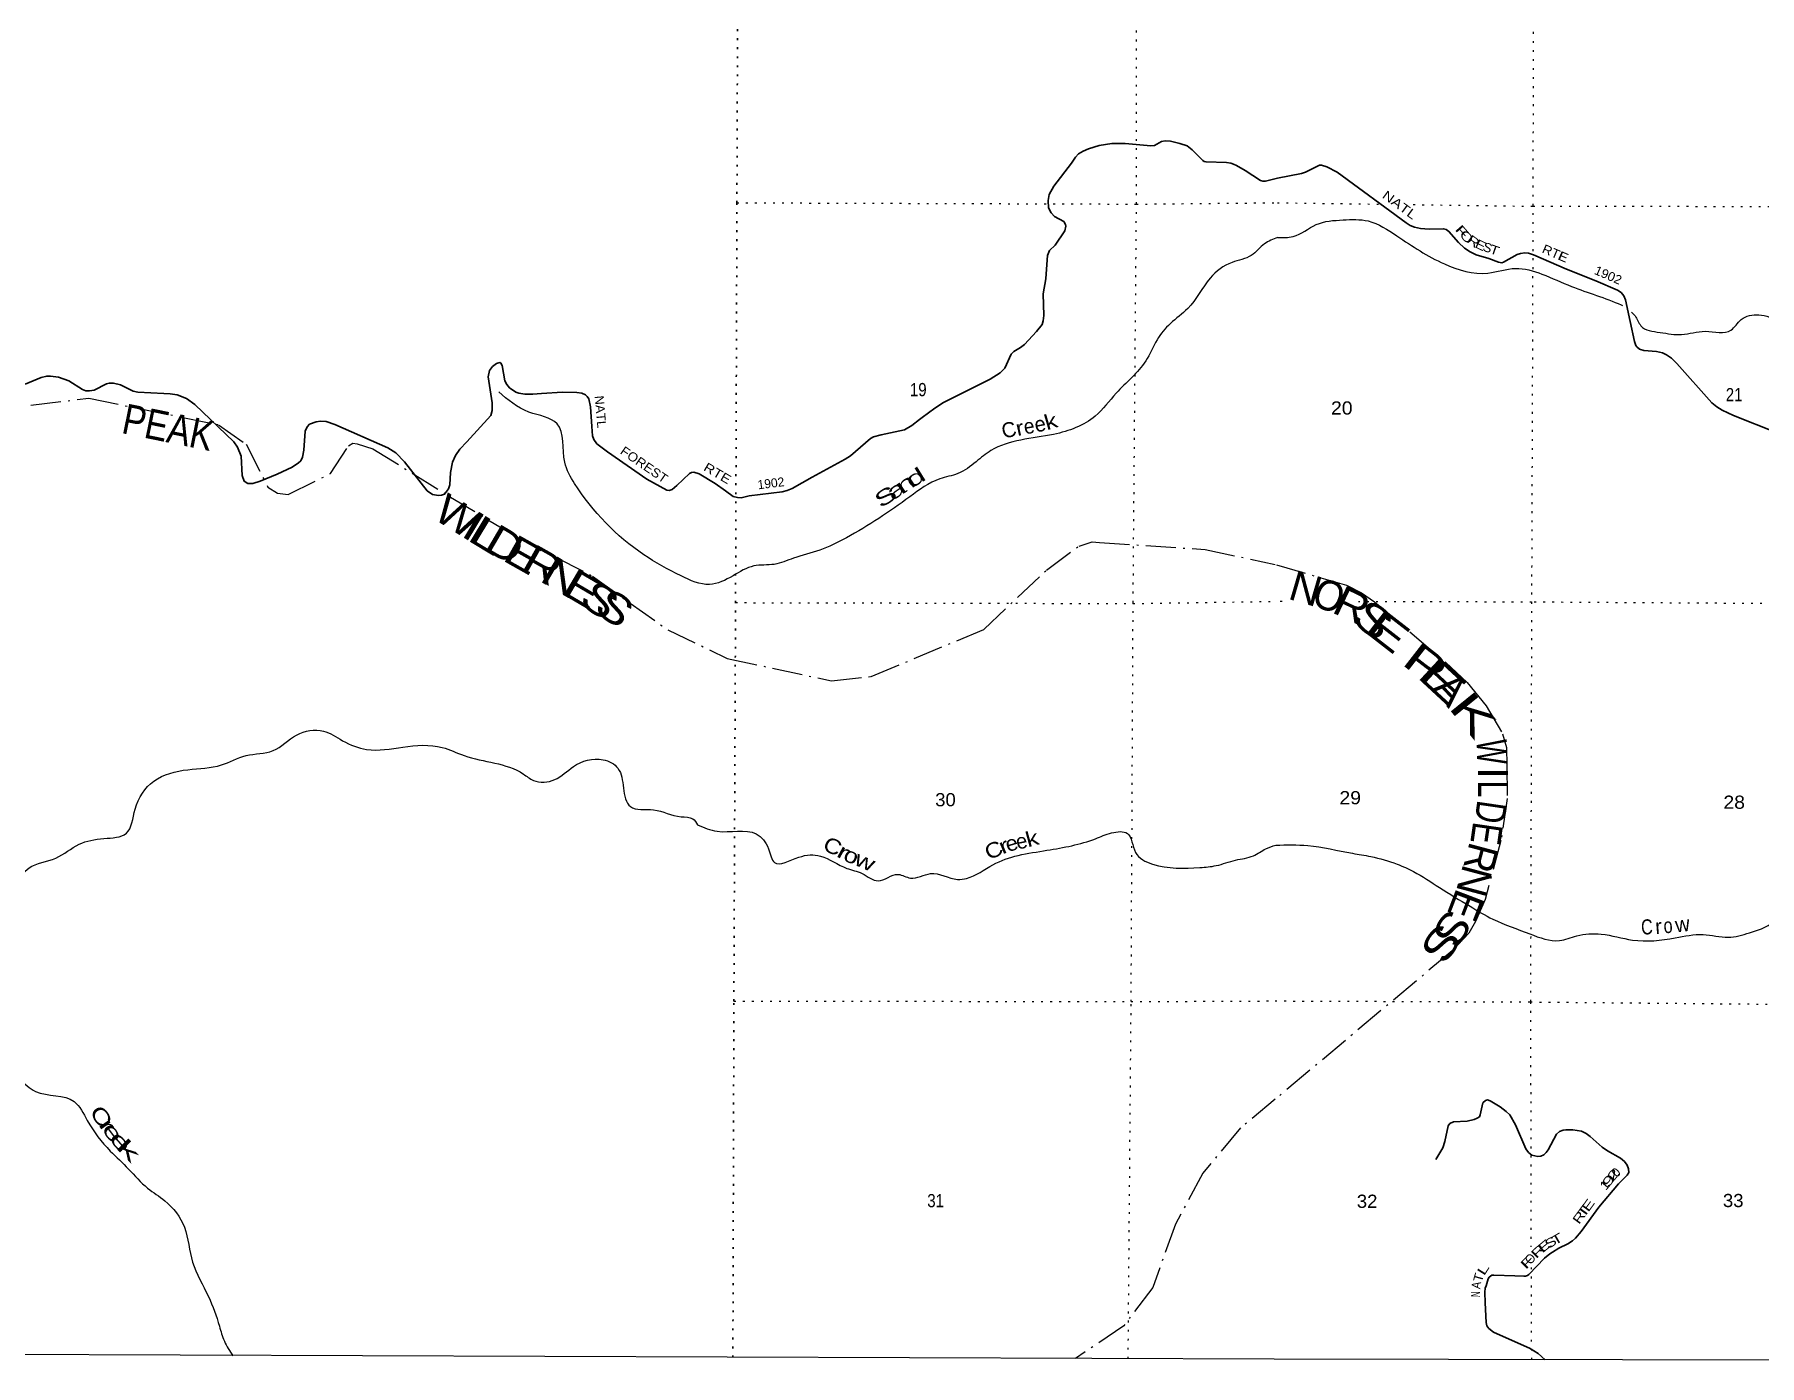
# Model space of a CAD drawing. Header units: feet. Extents: x -252966 to 4, y -183309 to 1368.
# Drawn here: x -79123 to -56218, y -183309 to -165638 of the extents above; entities that cross this region are included whole.
import ezdxf
from ezdxf.enums import TextEntityAlignment as Align

# ---------------------------------------------------------------- set-up
doc = ezdxf.new("R2010")
doc.units = ezdxf.units.FT
doc.header["$LTSCALE"] = 80
doc.linetypes.add('DOT_DASHED', pattern=[7.7, 5, -1.2, 0.3, -1.2])
doc.linetypes.add('DOTTED', pattern=[1.5, 0.3, -1.2])
for name, color, linetype, lineweight in [('29', 7, 'Continuous', 25), ('30', 7, 'Continuous', 35), ('39', 7, 'Continuous', 13), ('4', 7, 'Continuous', 13), ('41', 7, 'Continuous', 13), ('44', 7, 'DOT_DASHED', 13), ('6', 7, 'DOTTED', 25), ('7', 7, 'DOTTED', 13)]:
    doc.layers.add(name, color=color, linetype=linetype, lineweight=lineweight)

msp = doc.modelspace()

# ---------------------------------------------------------------- linework, layer by layer
at = {"layer": '29'}
for points in [[(-65353.16, -167345.56), (-65300.52, -167267.78), (-65258.58, -167222.82), (-65199.82, -167184.54), (-65125.39, -167153.87), (-64986.93, -167111.46), (-64818.91, -167083.77), (-64640.05, -167083), (-64301.83, -167114.54), (-64249.73, -167110.06), (-64157.79, -167057.48), (-64108.79, -167048.44), (-64039.57, -167053.1), (-63912.86, -167084.52), (-63816.28, -167114.44), (-63751.51, -167168.31), (-63610.82, -167309.97), (-63591.36, -167323.43), (-63566.72, -167329.11), (-63296.6, -167337.26), (-63238.35, -167346.64), (-63203.74, -167359), (-63163.92, -167377.31), (-63049.33, -167441.97), (-62842.5, -167575.29), (-62813.83, -167585.61), (-62795.48, -167586.76), (-62778.28, -167584.46), (-62618.98, -167546.49)], [(-65693.43, -168879.49), (-65693.31, -168878.79), (-65669.92, -168570.57), (-65646.4, -168507.64), (-65570.27, -168433.4), (-65441.98, -168242.44), (-65429.68, -168181.25), (-65434.05, -168159.34), (-65456.69, -168122.11), (-65578.54, -168054.19), (-65623.71, -168006.21), (-65657.35, -167940.28), (-65663.96, -167839.55), (-65648.59, -167760.65), (-65587.77, -167650.05), (-65353.16, -167345.56)], [(-62618.98, -167546.49), (-62300.41, -167483.96), (-62244.44, -167465.86), (-62095.56, -167388.63), (-62060.62, -167371.04), (-62034.17, -167372.8), (-61963.64, -167393.98), (-61825.05, -167466.2), (-60907.5, -168140.29), (-60854.61, -168172.05), (-60797.37, -168194.52), (-60717.08, -168214.39), (-60604.88, -168223.62), (-60412.05, -168216.16), (-60380.15, -168226.87), (-60341.52, -168251.45), (-60214.48, -168397.94), (-60137, -168473.75), (-60058.6, -168522.91), (-59978.31, -168561.97), (-59812.23, -168610.35), (-59682.1, -168660.77), (-59639.78, -168667.83), (-59615.84, -168661.49), (-59436.72, -168558.4), (-59389.41, -168544.32), (-59332.99, -168537.27), (-59283.62, -168540.8), (-59220.02, -168563.61), (-58781.53, -168752.21), (-58393.03, -168906.5), (-58104.72, -169032.21), (-58056.45, -169063.06), (-58035.29, -169084.23), (-58017.66, -169108.93), (-57997.01, -169158.92), (-57936.29, -169447.49), (-57879.46, -169714.02), (-57858.97, -169768.79), (-57844.87, -169786.43), (-57813.13, -169814.66), (-57751.65, -169834.83), (-57587.17, -169847.76), (-57504.58, -169865.83), (-57452.96, -169892.55), (-57388.21, -169936.41), (-57317.08, -170005.4), (-56852.2, -170525.69), (-56786.28, -170582.82), (-56714.67, -170624.49), (-56564.11, -170694.15), (-55982.96, -170926.19)], [(-67337.58, -170723.79), (-67170.04, -170597.46), (-67051.44, -170523.21), (-66431.07, -170215.16), (-66300.95, -170130.86), (-66239.14, -170066.92), (-66155, -169883.52), (-66117.07, -169846.08), (-66029.81, -169792.68), (-65976.96, -169754.08), (-65817.15, -169580.56), (-65744.91, -169486.83), (-65727.4, -169438.64), (-65718.67, -169367.26), (-65727.57, -169080.74), (-65693.43, -168879.49)], [(-79246.86, -170278.82), (-79035.19, -170189.99), (-78960.76, -170172.47), (-78911.16, -170174.13), (-78803.14, -170185.61), (-78667.44, -170236.74), (-78485.72, -170349.91), (-78441.93, -170367.43), (-78394.44, -170369.76), (-78332.48, -170358.67), (-78165.04, -170275.99), (-78131.07, -170266.66), (-78074.16, -170266.66), (-77978.87, -170287.94), (-77811.46, -170371.81), (-77749.56, -170386.45), (-77404.72, -170402.88)], [(-77404.72, -170402.88), (-77321.09, -170406.86), (-77229.07, -170419.88), (-77102.18, -170472.58), (-76994.08, -170548.5), (-76476.65, -171046.59), (-76425.73, -171114.42), (-76380.55, -171235.86), (-76363.33, -171494.43), (-76338.16, -171570.06), (-76290.35, -171599.34), (-76224.33, -171600.73), (-76128.01, -171570.06), (-75902.34, -171473.16), (-75703.31, -171381.67), (-75616.27, -171325.9), (-75587.29, -171296.24), (-75565.39, -171248.05), (-75548.34, -171158.35), (-75530.37, -170901.94), (-75502.87, -170846.35), (-75469.07, -170809.93), (-75381.94, -170779.5), (-75324.59, -170770.5), (-75250.16, -170774.88), (-75133.93, -170816.12), (-74430.12, -171123.85), (-74326.34, -171191.09), (-74209.79, -171310.41), (-73909.49, -171696.09), (-73835.97, -171743.12), (-73757.91, -171757.74), (-73717.76, -171751.88), (-73678.35, -171738.74), (-73626.75, -171670.97), (-73608.3, -171616.07), (-73600.36, -171454.92), (-73571.09, -171315.95), (-73531.77, -171227.29), (-73474.76, -171145.09), (-73382.82, -171044.32), (-73065.23, -170697.32), (-73043.51, -170630.31), (-73047.38, -170529.26), (-73097.7, -170184.22), (-73082.91, -170100.19), (-73042.12, -170046.59), (-72988.77, -170005.99), (-72945.38, -169993.51), (-72929.67, -169999.42), (-72912.16, -170030.09), (-72877.89, -170234.57), (-72853.05, -170286.38), (-72815.83, -170328.01), (-72733.28, -170384.29), (-72693.24, -170398.11), (-72610.06, -170411.25), (-72507.2, -170410.66), (-72391.1, -170403.07)], [(-72391.1, -170403.07), (-72110.26, -170384.72), (-71922.67, -170389.34), (-71856.99, -170398.11), (-71808.19, -170423.9), (-71782.56, -170441.92), (-71760.67, -170472.59), (-71737.78, -170580.87), (-71722.59, -170841.41), (-71712.51, -170967.66), (-71694.99, -171015.85), (-71654.97, -171070.45), (-71515.93, -171180.05), (-70992.99, -171539.99), (-70726.17, -171688.97), (-70694.56, -171692.74), (-70655.15, -171679.6), (-70593.27, -171626.25), (-70427.27, -171467.73), (-70396.84, -171451.78), (-70366.19, -171447.4), (-70299.1, -171471.06), (-70084.12, -171597.47), (-69949.12, -171695.56)], [(-69949.12, -171695.56), (-69843.62, -171772.21), (-69786.07, -171786.94), (-69740.09, -171789.13), (-69631.17, -171762.39), (-69195.87, -171708.81), (-69129.33, -171690.56), (-69063.65, -171664.27), (-68795.09, -171514.66), (-68357.77, -171274.83), (-68288.7, -171230.53), (-68022.22, -170999.88), (-67984.4, -170978.62), (-67881.48, -170953.27), (-67570.22, -170884.38), (-67472.14, -170829.66), (-67372.42, -170748.22), (-67337.58, -170723.79)], [(-60515.73, -180572.17), (-60424.16, -180417.96), (-60396.1, -180332.64), (-60353.63, -180128.6), (-60328.67, -180096.82), (-60283.11, -180075.67), (-60099.75, -180064.07), (-60004.52, -180043.91), (-59967.12, -180026.78), (-59937.52, -180005.1), (-59926.94, -179980.4), (-59891.68, -179821.61), (-59855.54, -179791.21), (-59828.2, -179782.79), (-59792.94, -179793.38), (-59663.34, -179876.35), (-59581.35, -179934.53), (-59531.98, -179980.4), (-59457.87, -180113.69), (-59319.03, -180430.72), (-59285.14, -180481.47), (-59239.29, -180516.76), (-59163.03, -180531.67), (-59122.92, -180527.35), (-59080.61, -180509.7), (-59048.87, -180481.47), (-59024.12, -180444.38), (-58912.69, -180236.83), (-58872.55, -180202.71), (-58826.7, -180185.06), (-58787.91, -180178), (-58695.68, -180179.99), (-58583.38, -180199.18), (-58519.91, -180227.41), (-58467.38, -180269.34), (-58308.32, -180410.9), (-58237.6, -180460.77), (-58061.51, -180557.83), (-58012.11, -180601.45), (-57976.84, -180647.32), (-57955.69, -180696.72), (-57954.12, -180746.59), (-57973.32, -180781.41), (-58091.34, -180895.94), (-58351.79, -181206.74), (-58586.22, -181529.7), (-58662.72, -181615.94), (-58702.41, -181652.2), (-58761.46, -181693.57), (-58880.49, -181751.01), (-58966.89, -181803.94), (-59001.26, -181827.66), (-59071.64, -181883.28), (-59281.45, -182100.29), (-59297.47, -182113.49), (-59323.06, -182121.52), (-59346.84, -182124.07), (-59468.15, -182117.26), (-59745.02, -182107.71), (-59772.68, -182110.94), (-59791.17, -182120.54), (-59806.18, -182135.64), (-59822.91, -182159.36), (-59848.09, -182249.25), (-59859.07, -182282.08), (-59865.22, -182335.8), (-59861.3, -182477.36), (-59847.59, -182738.07), (-59836.77, -182781.75), (-59812.33, -182815.7), (-59748.9, -182864.31), (-59500.65, -182975.78), (-59270.4, -183077.15), (-59156.42, -183150.92), (-59064.83, -183232)]]:
    msp.add_lwpolyline(points, dxfattribs=at)
at = {"layer": '39'}
for points in [[(-93948.39, -171733.63), (-93870.02, -171633.93), (-93900, -171420.66), (-93819.45, -171189.38), (-93730.93, -171056.67), (-93722.71, -170825.33), (-93461.1, -170320.58), (-93360.11, -169642.71), (-93307.32, -168928.59), (-93216.63, -168588.68), (-93011.44, -168291.09), (-92786.22, -168078.02), (-92526.91, -167959.52), (-92317.78, -167774.6), (-92082.56, -167631.94), (-91897.44, -167300.14), (-91760.56, -166990.44), (-91527.26, -166721.04), (-91346.25, -166517.99), (-91120.98, -166246.58), (-90508.01, -166138.4), (-90070.03, -166251.38), (-89901.35, -166402.38), (-89780.8, -166420.58), (-89587.86, -166380.49), (-89521.59, -166436.86), (-89481.46, -166509.31), (-89188.11, -166557.81), (-88850.6, -166656.64), (-88691.95, -166787.51), (-88525.15, -166773.56), (-88205.55, -166651.08), (-87954.28, -166530.56), (-87789.49, -166516.6), (-87680.97, -166498.57), (-87602.51, -166387.99), (-87361.26, -166229.24), (-87204.33, -165979.9), (-87033.47, -165913.64), (-86860.58, -165813.19), (-86763.9, -165513.51), (-86572.89, -165372.83), (-86172.85, -165169.95), (-85979.86, -165055.42), (-85656.25, -164943), (-85440.91, -164520.7), (-85328.15, -164210.98), (-85241.7, -164158.74), (-85094.97, -164108.56), (-84777.35, -163945.84), (-84391.37, -163734.9), (-83957.13, -163481.74), (-83671.74, -163421.6), (-83265.8, -163381.67), (-82914.11, -163335.66), (-82692.91, -163128.62), (-82439.67, -163060.41), (-81896.87, -162746.98), (-81438.61, -162618.57), (-81054.79, -162596.72), (-80954.26, -162518.34), (-80783.41, -162464.15), (-80484.04, -162512.65), (-79756.66, -162575.56), (-79232.13, -162503.52), (-78890.34, -162258.35), (-78745.29, -161777.65), (-78584.18, -161313.07), (-78437.37, -161158.27), (-78194.14, -161051.83), (-77874.51, -160891.13), (-77723.67, -160720.25), (-77476.25, -160382.46), (-77253.02, -160141.22), (-76949.32, -159789.4), (-76698.09, -159737.28), (-76209.78, -159717.52), (-75586.78, -159635.5), (-75040.15, -159565.5), (-74447.39, -159602.14), (-73965.04, -159497.89), (-73657.54, -159427.71), (-73221.57, -159546.72), (-72998.54, -159569.02), (-72701.23, -159691.95), (-72301.49, -159877.32), (-72297.61, -160064.42), (-72177.13, -160173.14), (-71666.84, -160332.44), (-71287.36, -160737.08), (-70801.49, -161280.6)], [(-57919.64, -169324.82), (-57870, -169373.52), (-57793.76, -169504.31), (-57538.71, -169593), (-57251.48, -169621.37), (-56938.08, -169577.36), (-56596.58, -169563.53), (-56461.89, -169422.84), (-56226.82, -169358.65), (-55951.69, -169455.4), (-55684.64, -169618.52), (-55194.5, -169608.83), (-54395.08, -169699.93), (-54103.89, -169818.82), (-53874.87, -169790.83), (-53579.44, -169589.92), (-53307.99, -169226.07), (-53201.44, -169109.49), (-52952.31, -169043.3), (-52781.49, -168944.88), (-52437.96, -168904.91), (-52086.44, -168921.26), (-51761.13, -169064.31), (-51429.65, -169028.35), (-51182.32, -168670.52), (-50939.18, -168572.14), (-50726.35, -168707.06), (-50459.17, -168685.13), (-50304.5, -168689.27), (-50037.3, -168637.18), (-49721.74, -168396.05), (-49456.3, -167993.99), (-49134.78, -167835.33), (-48791.16, -167666.64), (-48658.53, -167600.36), (-48620.33, -167550.11), (-48417.43, -167530.15), (-48188.42, -167516.24), (-47991.5, -167425.87), (-47927.21, -167415.87), (-47851.2, -167426.76)], [(-62619.97, -168332.14), (-62411.05, -168320.23), (-62103.59, -168161.56), (-61748, -168099.48), (-61414.55, -168113.8), (-61033.03, -168311.2), (-60402.55, -168683.76), (-59824.11, -168804.87), (-59458.47, -168742.79), (-59107, -168819.49), (-58713.4, -168982.7), (-58054.7, -169228.57), (-58036.6, -169236.77)], [(-62619.97, -168332.14), (-62789.16, -168416.04), (-62966.11, -168570.81), (-63221.38, -168663.16), (-63510.9, -168872.17), (-63810.62, -169276.3), (-64039.85, -169475.29), (-64216.85, -169690.41), (-64367.77, -169971.94), (-64759.95, -170400.15), (-65037.49, -170703.71), (-65590.27, -170946.72), (-66422.36, -171161.36), (-66619.4, -171310.08), (-66862.66, -171466.81), (-67101.84, -171537.04), (-67499.9, -171776.14), (-68342.28, -172318.68), (-68696.07, -172483.38), (-69045.8, -172589.75), (-69299.06, -172672.04), (-69572.36, -172693.97), (-69847.76, -172824.52), (-70159.31, -172938.96), (-70537, -172826.03), (-71033.13, -172544.02), (-71950.73, -171599.85), (-72081.13, -171316.1), (-72183.23, -170805.05), (-72556.87, -170649.87), (-72958.56, -170384.02)], [(-90151.42, -183130.15), (-90044.75, -183020.82), (-89950.05, -182830.01), (-89883.65, -182705.33), (-89753.07, -182751.7), (-89518.05, -182868.55), (-89443.64, -182796.18), (-89475.63, -182576.88), (-89405.24, -182502.5), (-89214.3, -182450.34), (-89045.29, -182174.86), (-88681.4, -181933.72), (-88353.85, -181927.93), (-88108.67, -181899.95), (-87873.54, -181865.92), (-87742.94, -181894.18), (-87568.15, -181932.53), (-87389.27, -181878.35), (-87218.33, -181709.49), (-87153.92, -181566.71), (-86993.09, -181470.26), (-86936.71, -181325.46), (-86693.36, -181056.07), (-86472.25, -180961.69), (-86397.77, -180794.77), (-86236.96, -180724.48), (-86122.33, -180599.84), (-86073.87, -180300.13), (-85846.66, -180113.2), (-85545.02, -179819.72), (-85118.92, -179701.34), (-84783.41, -179792.12), (-84365.37, -179699.89), (-84009.53, -179484.9), (-83559.25, -179280.03), (-83360.23, -179167.53), (-83199.48, -179175.69), (-83064.82, -179139.58), (-82974.25, -178950.55), (-82801.35, -178850.09), (-82592.32, -178785.87), (-82278.73, -178639.24), (-82111.85, -178512.63), (-82111.76, -178397.96), (-82093.57, -178263.19), (-81974.94, -178158.67), (-81635.19, -177971.83), (-81283.45, -177851.39), (-81054.32, -177787.18), (-80923.65, -177714.86), (-80734.71, -177658.67), (-80616.08, -177556.16), (-80547.65, -177421.43), (-80434.98, -177232.41), (-80350.58, -177236.49), (-80177.7, -177148.11), (-79978.7, -177067.78), (-79807.93, -177114.18), (-79564.75, -177060.04), (-79518.45, -176959.49), (-79403.86, -176885.14), (-79194.73, -176702.23), (-78840.97, -176571.73), (-78531.37, -176388.9), (-78201.76, -176312.69), (-77902.3, -176242.51), (-77785.5, -175922.73), (-77538.05, -175550.74), (-77085.81, -175398.19), (-76641.67, -175336.15), (-76314.03, -175211.67), (-75954.29, -175145.55), (-75642.66, -174938.57), (-75286.95, -174886.53), (-75031.84, -175013.46), (-74712.42, -175130.37), (-74230.13, -175098.54), (-73707.67, -175102.95), (-73418.39, -175211.8), (-72630.86, -175455.8), (-72498.3, -175540.39), (-72214.96, -175530.54), (-71967.67, -175357.72), (-71573.74, -175265.47), (-71374.89, -175380.28), (-71302.75, -175641.86), (-71210.5, -175887.36), (-70903.09, -175931.84), (-70537.43, -176022.64), (-70380.72, -176050.92), (-70318.48, -176129.42)], [(-70318.48, -176129.42), (-70057.32, -176216.12), (-69538.9, -176250.7), (-69376.29, -176447.97), (-69296.05, -176631.1), (-68974.48, -176560.92), (-68687.11, -176545.04), (-68337.59, -176708.25), (-68134.69, -176776.8), (-67921.76, -176873.52), (-67654.43, -176789.22), (-67491.7, -176837.62), (-67224.4, -176777.47), (-66866.77, -176854.18), (-66746.19, -176842.2), (-66396.41, -176659.39), (-66060.73, -176536.93), (-65678.88, -176468.81), (-65033.73, -176314.39), (-64820.66, -176238.1), (-64611.68, -176244.29), (-64503.37, -176495.83), (-64278.42, -176650.9), (-63647.49, -176697.64), (-63430.44, -176671.64), (-63175.19, -176599.41), (-62938.03, -176541.25), (-62773.18, -176448.83), (-62641.9, -176399.54)], [(-62641.9, -176399.54), (-62216.04, -176405.89), (-61623.53, -176508.91), (-61378.49, -176551.33), (-61031.05, -176652.15), (-60810.16, -176750.87), (-60468.82, -176962.32), (-60061.22, -177212.02), (-59758.03, -177383.21), (-59266.02, -177578.68), (-58872.37, -177667.47), (-58645.33, -177605.29), (-58319.89, -177581.39), (-57904.14, -177660.14), (-57335.64, -177632.41), (-56965.99, -177586.42), (-56632.56, -177622.88), (-56351.29, -177564.76), (-56138.31, -177486.47), (-55877.03, -177295.59), (-55585.57, -177036.35), (-55388.6, -176879.61), (-55169.66, -176897.88), (-54878.38, -176890.05), (-54607.25, -176958.64), (-54320.01, -176974.94), (-54127.24, -177077.66), (-53996.74, -177172.29), (-53663.32, -177228.86), (-53384.13, -177259.23), (-53044.69, -177315.8), (-52801.63, -177326.04), (-52588.76, -177394.59), (-52416.15, -177601.88), (-52321.8, -177684.41), (-52177.16, -177666.42)], [(-80650.12, -177601.73), (-80560.08, -177904.23), (-80210.82, -178421.5), (-79986.02, -178751.58), (-79765.22, -179067.59), (-79526.2, -179216.63), (-79429.84, -179337.4), (-79315.43, -179500.44), (-79108.58, -179669.58), (-78596.27, -179804.74), (-78421.64, -180056.33), (-78116.51, -180460.91), (-77873.54, -180700.49), (-77620.54, -180954.15), (-77391.59, -181121.29), (-77132.64, -181473.53), (-77022.47, -181936.31), (-76813.83, -182391.11), (-76667.45, -182787.53), (-76601.28, -182984.72), (-76488.73, -183180.11)]]:
    msp.add_spline(points, degree=3, dxfattribs=at)
at = {"layer": '4'}
msp.add_lwpolyline([(0, -183308.59), (-31331.08, -183287.04), (-62662.1, -183222.4), (-93993.01, -183114.65), (-125323.73, -182963.82), (-156654.22, -182769.88), (-187984.41, -182532.85), (-219314.25, -182252.72), (-250643.67, -181929.5), (-248626.54, 1367.99)], dxfattribs=at)
at = {"layer": '44'}
for points in [[(-79169.81, -170558.76), (-78403.15, -170466.83), (-76677.18, -170818.75), (-76314.1, -171078.33), (-76024.2, -171647.62), (-75896.6, -171729), (-75753.62, -171743.94), (-75193.69, -171467.8), (-74955.16, -171099.52), (-74896.16, -171061.6), (-74836.02, -171072.54), (-74629.32, -171137.25), (-73619.92, -171765.29), (-72741.39, -172297.02), (-71714.69, -172828.79), (-70714.08, -173540.53), (-69923.87, -173921.58), (-68540.62, -174219.02), (-68011.18, -174160.52), (-66518.48, -173537.16), (-65685.6, -172750.44), (-65252.48, -172429.23), (-65077.54, -172374.52), (-64981.37, -172382.24), (-63580.38, -172474.6), (-62647.78, -172672.37)], [(-62633.09, -172676.67), (-61703.9, -172948.58), (-61504.47, -173052.36), (-61328.8, -173169.55), (-60382.77, -173974.3), (-60099.17, -174240.95), (-59848.23, -174550.65), (-59628.64, -174920.39), (-59575.69, -175101.91), (-59571.02, -175343.14), (-59570.22, -175780.25), (-59651.12, -176339.3), (-59859.97, -177120.52), (-59989.79, -177414.92), (-60078.65, -177569.1), (-60300.37, -177804.12), (-62647.02, -179774.53)], [(-62647.02, -179774.53), (-63108.85, -180154.58), (-63610.78, -180757.21), (-63973.28, -181431.02), (-64272.93, -182272.26), (-64660.19, -182782.82), (-65301.97, -183214.98)]]:
    msp.add_lwpolyline(points, dxfattribs=at)
at = {"layer": '6'}
msp.add_lwpolyline([(-69849.21, -183201.48), (-69835.99, -178469.4), (-69813.87, -173180.62), (-69795.75, -167871.72), (-69777.69, -162637.25), (-69775.62, -162182.58)], dxfattribs=at)
at = {"layer": '7'}
for p, q in [((-62619.88, -167871.38), (-61188.95, -167891.18)), ((-62556.91, -173163.55), (-62634.43, -173163.21)), ((-59251.52, -182007.69), (-59246.93, -183231.52))]:
    msp.add_line(p, q, dxfattribs=at)
for points in [[(-64600.79, -183216.97), (-64561.14, -178477.33), (-64535, -173178.49), (-64490.77, -167889.73), (-64488.78, -162635.13), (-64478.72, -157352.37), (-64471.81, -154411.35)], [(-59217.35, -162464.91), (-59218.99, -162604.42), (-59226.85, -167888.15), (-59244.74, -173173.9), (-59258.64, -178481.77), (-59252.54, -181733.72)], [(-69795.75, -167871.72), (-64490.77, -167889.73), (-62619.88, -167871.38)], [(-60814.89, -167896.35), (-59226.87, -167918.32), (-53909.67, -167920.27), (-48604.55, -167956.41), (-43279.34, -167982.5), (-37986.24, -167976.38), (-32821.72, -167992.3), (-31310.05, -168001.64)], [(-69813.87, -173180.62), (-64537.02, -173192.57), (-62634.43, -173163.21)], [(-46014.99, -173255.79), (-48600.35, -173238.14), (-53905.47, -173208.04), (-59244.74, -173173.9), (-61543.54, -173167.98)], [(-69835.99, -178469.4), (-64563.15, -178477.33), (-62649.03, -178468.49)], [(-62649.03, -178468.49), (-59258.64, -178481.77), (-53921.39, -178532), (-48602.2, -178548.03), (-43309.13, -178580.13), (-38016.06, -178614.24), (-32879.64, -178599.97), (-32712.38, -178600.52)]]:
    msp.add_lwpolyline(points, dxfattribs=at)

# ---------------------------------------------------------------- texts
at = {"layer": '30', "width": 1.25}
msp.add_text('NATL', height=120, rotation=323.697, dxfattribs=at).set_placement((-61237.48, -167797.34))
at = {"layer": '30'}
for s, rotation, width, p in [('F', 310.933, 1.8, (-60212.23, -168293.69)), ('O', 310.933, 1.45, (-60151.96, -168364.04)), ('R', 323.911, 1.4, (-60051.04, -168432.97)), ('E', 334.058, 1.25, (-59947.4, -168488.19)), ('S', 340.259, 1.1, (-59848.91, -168522.72)), ('T', 340.759, 1.25, (-59755.45, -168556.56)), ('RTE', 336.727, 1.1, (-58953.81, -168598.89)), ('E', 336.727, 1.2, (-58847.4, -168643.92)), ('1902', 336.442, 1.05, (-58250.96, -168887.64)), ('NATL', 274.936, 1.05, (-71666.22, -170651.72)), ('FOREST', 325.46, 1.1, (-71061.6, -171398.17)), ('RTE', 329.544, 1.2, (-70083.45, -171514.89)), ('2', 50.037, 1.85, (-58115.45, -180818.02)), ('1', 50.037, 1.1, (-58226.2, -180953.31)), ('9', 50.037, 1.9, (-58179.69, -180895.71)), ('T', 54.025, 1.7, (-58506.93, -181298.02)), ('E', 54.025, 1.5, (-58444.2, -181214.88)), ('R', 54.025, 1.4, (-58566.41, -181377.99)), ('E', 39.291, 1.6, (-59035.76, -181768.57)), ('S', 32.291, 1.4, (-58959.71, -181725.68)), ('T', 29.941, 1.55, (-58876.06, -181680.78)), ('F', 45.966, 1.9, (-59258.04, -181975.37)), ('R', 43.966, 1.65, (-59114.62, -181833.69)), ('T', 74.351, 1.15, (-59891.39, -182157.84)), ('L', 57.73, 1.6, (-59837.01, -182064.78)), ('A', 82.586, 0.9, (-59918.88, -182250.42)), ('N', 88.586, 0.65, (-59929.79, -182363.9))]:
    msp.add_text(s, height=120, rotation=rotation, dxfattribs=dict(at, width=width)).set_placement(p, align=Align.CENTER)
for s, rotation, p in [('1902', 7.017, (-69336.75, -171654.95)), ('0', 44.14, (-58080.88, -180788.25)), ('O', 45.966, (-59219.4, -181933.1))]:
    msp.add_text(s, height=120, rotation=rotation, dxfattribs=at).set_placement(p, align=Align.CENTER)
at = {"layer": '41'}
for s, rotation, p in [('C', 13.279, (-66161.65, -170982.41)), ('e', 11.128, (-65752.2, -170907.01)), ('e', 12.38, (-65995.64, -176443.77)), ('r', 4.34, (-57551.9, -177578.82)), ('w', 7.203, (-57229.37, -177548.42))]:
    msp.add_text(s, height=200, rotation=rotation, dxfattribs=at).set_placement(p, align=Align.CENTER)
for s, rotation, width, p in [('r', 12.199, 1.15, (-66020.34, -170958.75)), ('e', 9.199, 0.95, (-65901.07, -170935.37)), ('k', 16.345, 1.25, (-65600.75, -170869.51)), ('n', 32.994, 1.7, (-67505.13, -171684.16)), ('d', 31.639, 1.7, (-67374.38, -171604.83)), ('S', 32.994, 1.6, (-67768.64, -171855.24)), ('a', 32.994, 1.65, (-67629.94, -171765.19)), ('C', 336.155, 1.2, (-68564.32, -176505.5)), ('C', 25.274, 1.2, (-66344.5, -176554.86)), ('r', 22.331, 1.4, (-66215.32, -176501.42)), ('e', 16.737, 1.1, (-66120.77, -176470.69)), ('k', 15.38, 1.25, (-65850.45, -176408.39)), ('r', 331.287, 1.6, (-68426.51, -176576.64)), ('o', 337.056, 1.25, (-68313.37, -176631.64)), ('w', 336.373, 1.35, (-68133.72, -176706.15)), ('C', 2.638, 0.8, (-57708.45, -177585.34)), ('o', 4.34, 0.8, (-57425.48, -177566.94)), ('C', 305.194, 1.45, (-78320.84, -180058.2)), ('r', 305.194, 1.85, (-78233.7, -180177.16)), ('e', 306.728, 1.7, (-78162.74, -180273.64)), ('e', 310.986, 1.85, (-78054.11, -180402.62)), ('k', 315.089, 2.3, (-77946.38, -180521.98))]:
    msp.add_text(s, height=200, rotation=rotation, dxfattribs=dict(at, width=width)).set_placement(p, align=Align.CENTER)
at = {"layer": '44', "width": 0.85}
msp.add_text('PEAK', height=400, rotation=348.476, dxfattribs=at).set_placement((-77981.35, -170926.74))
at = {"layer": '44'}
for s, rotation, width, p in [('W', 328.11, 1.1, (-73612.97, -172200.18)), ('I', 328.816, 1.3, (-73394.52, -172336.39)), ('L', 328.816, 1.55, (-73202.39, -172456.27)), ('D', 329.619, 1.2, (-72972.3, -172583.6)), ('E', 330.619, 1.25, (-72731.16, -172720.08)), ('R', 330.619, 1.25, (-72476.29, -172856.12)), ('N', 329.576, 1.35, (-72210.56, -173015.63)), ('E', 329.576, 1.3, (-71944.48, -173168.67)), ('S', 324.576, 1.25, (-71728.63, -173308.18)), ('N', 343.689, 1.05, (-62299.06, -173183.51)), ('O', 339.689, 0.95, (-62002.11, -173274.28)), ('S', 324.576, 1.25, (-71532.05, -173414.86)), ('R', 334.689, 1.15, (-61712.6, -173397.61)), ('S', 322.174, 1.35, (-61468.53, -173565.87)), ('E', 322.174, 1.5, (-61272.78, -173719.71)), ('P', 322.174, 1.5, (-60773.57, -174152.61)), ('E', 317.174, 1.7, (-60563.24, -174362.78)), ('K', 308.886, 1.65, (-60176.67, -174796.17)), ('W', 271.109, 0.65, (-59970.11, -175163.66)), ('L', 270.105, 0.75, (-59956.94, -175655.06)), ('D', 261.766, 0.75, (-59982.43, -175935)), ('E', 261.766, 0.8, (-60037.85, -176219.22)), ('R', 255.033, 0.95, (-60108.98, -176518.53)), ('E', 249.033, 1.05, (-60302.48, -177130.64)), ('S', 236.204, 1.2, (-60462.02, -177396.32)), ('S', 233.204, 1.3, (-60602.23, -177587.09))]:
    msp.add_text(s, height=400, rotation=rotation, dxfattribs=dict(at, width=width)).set_placement(p, align=Align.CENTER)
for s, rotation, p in [('A', 312.886, (-60462.77, -174462.94)), ('I', 270.105, (-59957.3, -175442.92)), ('N', 255.033, (-60199.35, -176825.29))]:
    msp.add_text(s, height=400, rotation=rotation, dxfattribs=at).set_placement(p, align=Align.CENTER)
at = {"layer": '7'}
for s, width, p in [('19', 0.85, (-67498.33, -170439.65)), ('21', 0.85, (-56665.57, -170506.79)), ('20', 1.1, (-61907.5, -170683.62)), ('30', 1.05, (-67163.43, -175884.31)), ('29', 1.1, (-61795.76, -175857.76)), ('28', 1.1, (-56697.11, -175917.53)), ('31', 0.85, (-67267.97, -181207.23)), ('32', 1.05, (-61564.68, -181215.45)), ('33', 1.05, (-56703.58, -181205.65))]:
    msp.add_text(s, height=175, dxfattribs=dict(at, width=width)).set_placement(p)

doc.saveas('drawing.dxf')
